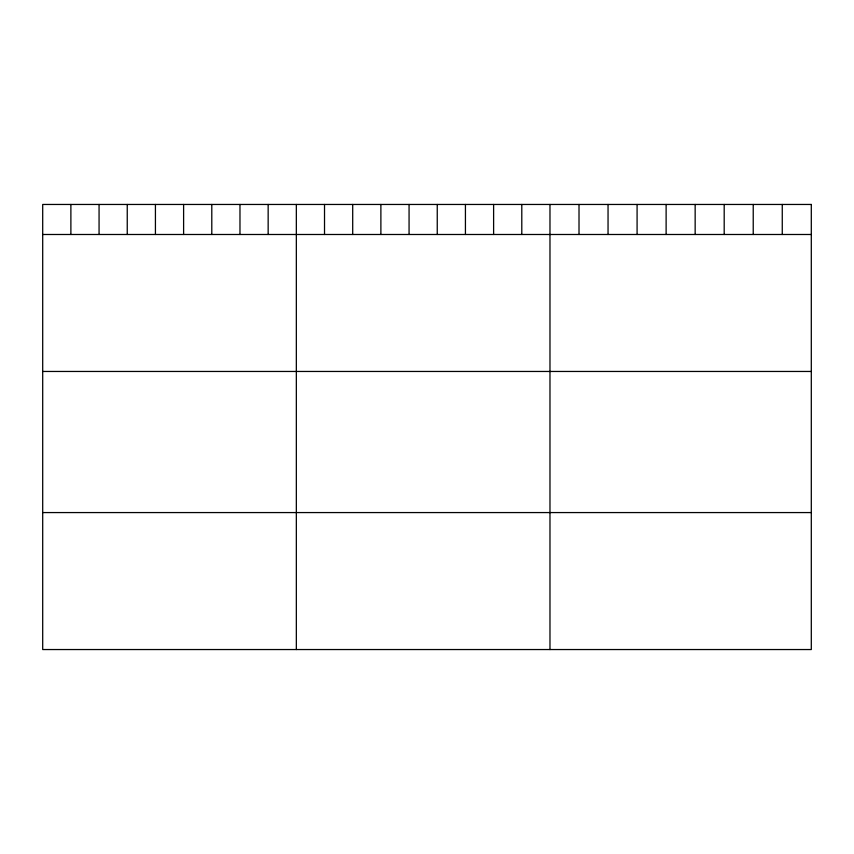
<?xml version="1.0" encoding="UTF-8"?>
<svg xmlns="http://www.w3.org/2000/svg" width="854" height="854" viewBox="0 0 854 854"><rect width="100%" height="100%" fill="white"/><g stroke="black" fill="none" stroke-linecap="round" stroke-linejoin="round"><path stroke-width="1.28" d="M42.7 234.487L811.3 234.487M42.7 371.458L811.3 371.458M42.7 512.571L811.3 512.571M782.264 204.458L782.264 234.487M753.228 204.458L753.228 234.487M724.192 204.458L724.192 234.487M695.156 204.458L695.156 234.487M666.12 204.458L666.12 234.487M637.084 204.458L637.084 234.487M608.048 204.458L608.048 234.487M579.012 204.458L579.012 234.487M549.976 204.458L549.976 649.542M521.794 204.458L521.794 234.487M493.612 204.458L493.612 234.487M465.43 204.458L465.43 234.487M437.248 204.458L437.248 234.487M409.066 204.458L409.066 234.487M380.884 204.458L380.884 234.487M352.702 204.458L352.702 234.487M324.52 204.458L324.52 234.487M296.338 204.458L296.338 649.542M268.156 204.458L268.156 234.487M239.974 204.458L239.974 234.487M211.792 204.458L211.792 234.487M183.61 204.458L183.61 234.487M155.428 204.458L155.428 234.487M127.246 204.458L127.246 234.487M99.064 204.458L99.064 234.487M70.882 204.458L70.882 234.487M811.3 204.458L42.7 204.458L42.7 649.542L811.3 649.542L811.3 204.458"/></g></svg>
